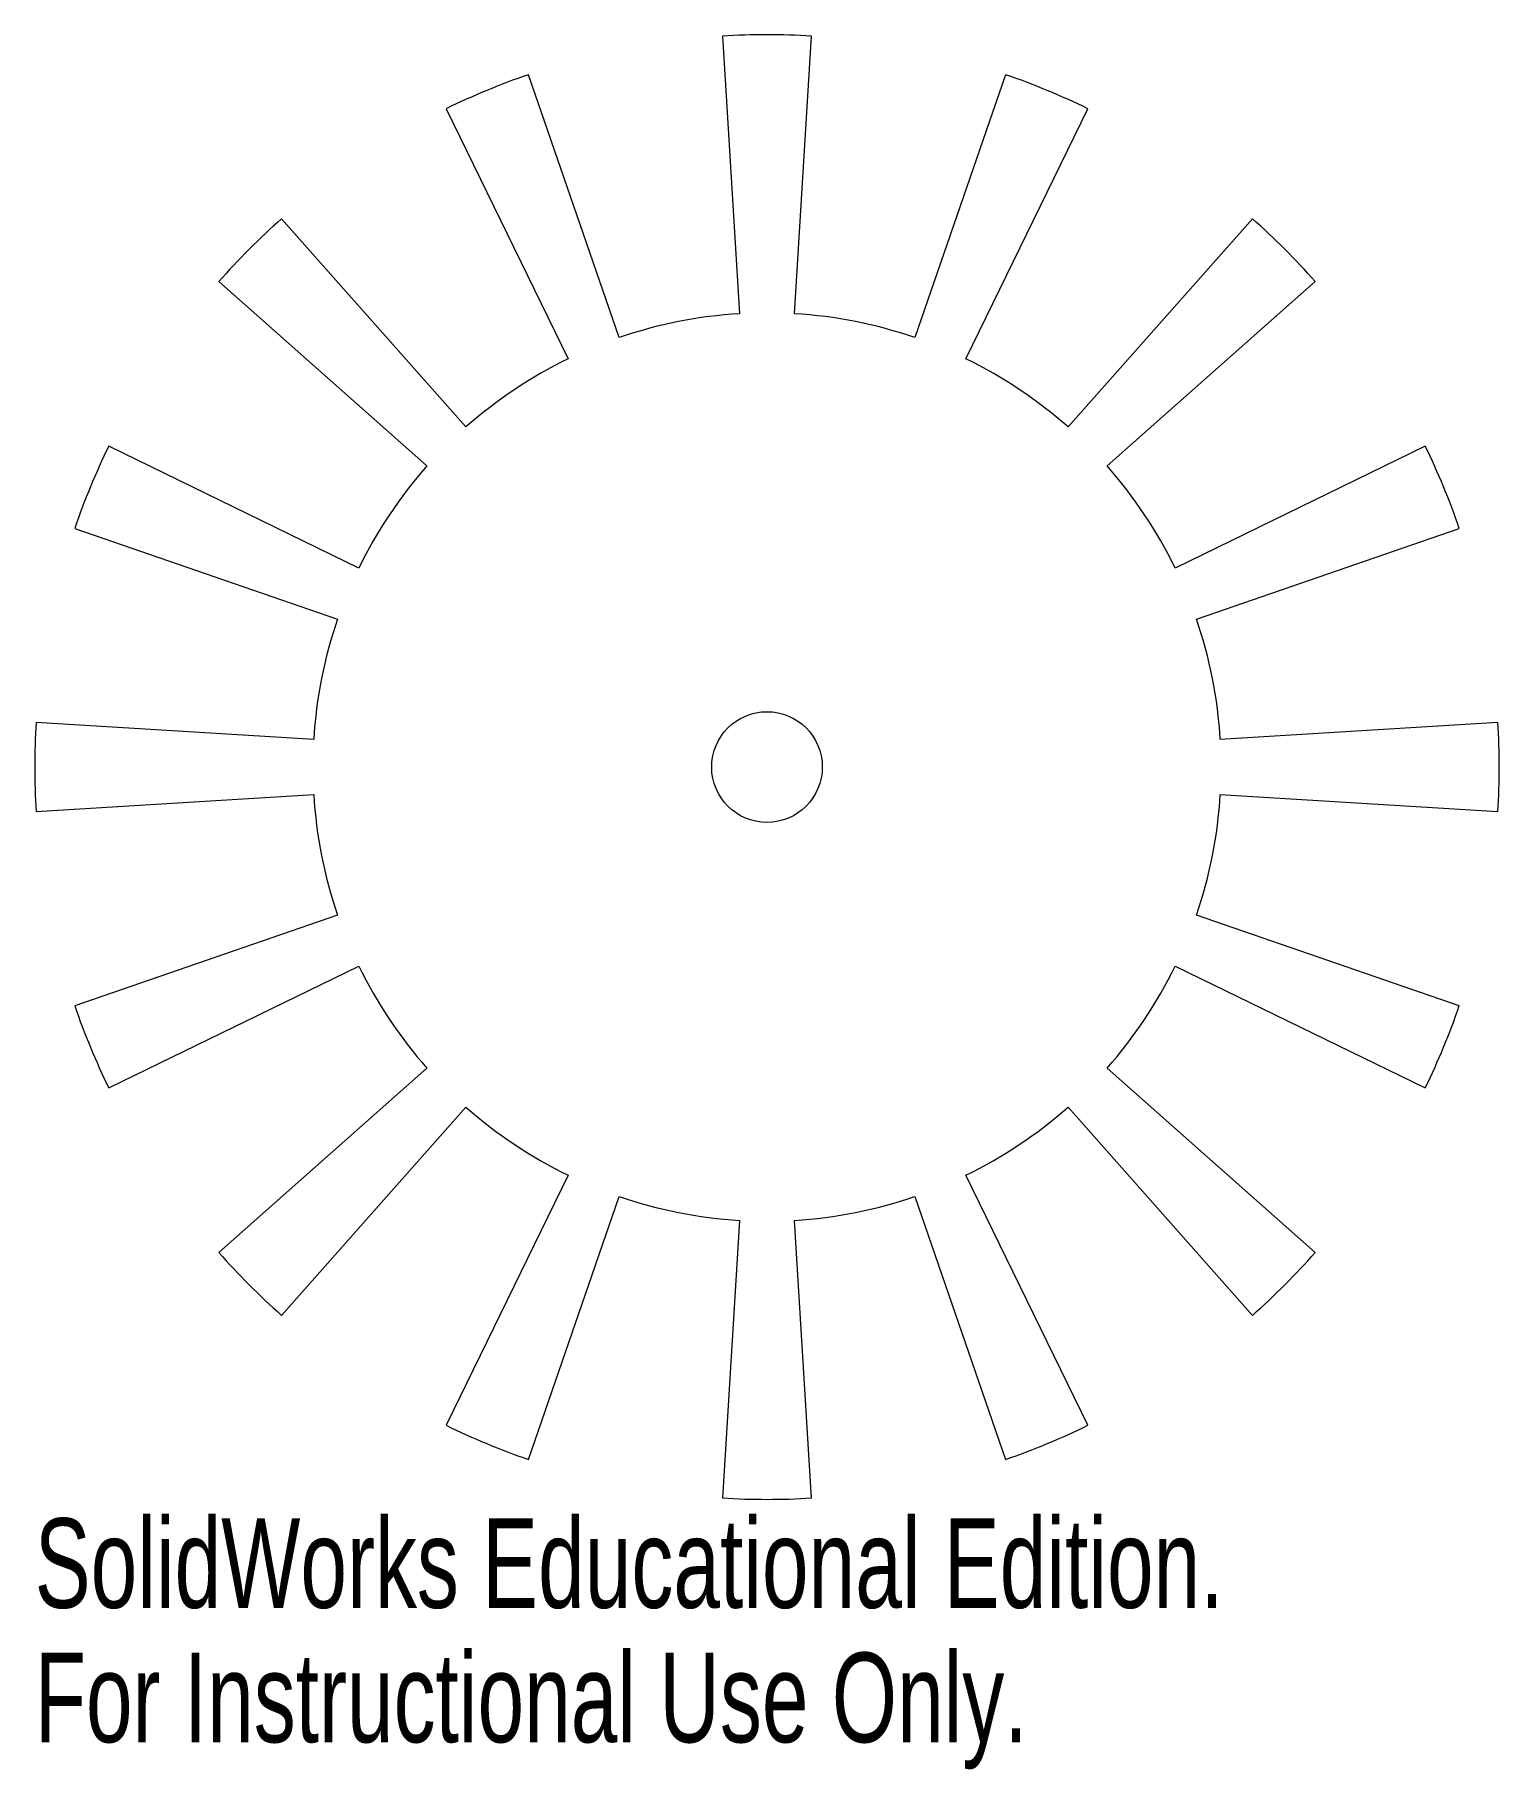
# Model space of a CAD drawing. Header units: inches. Extents: x -1.56 to 1.56, y -2.13 to 1.56.
import ezdxf

# ---------------------------------------------------------------- set-up
doc = ezdxf.new("R2010")
doc.units = ezdxf.units.IN
doc.header["$MEASUREMENT"] = 0
doc.styles.add('SLDTEXTSTYLE0', font='TXT', dxfattribs={"width": 0.7})

msp = doc.modelspace()

# ---------------------------------------------------------------- linework, layer by layer
at = {"color": 7, "linetype": 'Continuous', "lineweight": 15}
for p, q in [((-0.0945, 1.5524), (-0.0586, 0.9627)), ((0.0586, 0.9627), (0.0945, 1.5524)), ((-0.3143, 0.9119), (-0.5068, 1.4703)), ((0.5068, 1.4703), (0.3143, 0.9119)), ((-0.6814, 1.398), (-0.4226, 0.867)), ((0.4226, 0.867), (0.6814, 1.398)), ((-0.6393, 0.7222), (-1.0309, 1.1645)), ((1.0309, 1.1645), (0.6393, 0.7222)), ((-1.1645, 1.0309), (-0.7222, 0.6393)), ((0.7222, 0.6393), (1.1645, 1.0309)), ((-0.867, 0.4226), (-1.398, 0.6814)), ((1.398, 0.6814), (0.867, 0.4226)), ((-1.4703, 0.5068), (-0.9119, 0.3143)), ((0.9119, 0.3143), (1.4703, 0.5068)), ((-0.9627, 0.0586), (-1.5524, 0.0945)), ((1.5524, 0.0945), (0.9627, 0.0586)), ((-1.5524, -0.0945), (-0.9627, -0.0586)), ((0.9627, -0.0586), (1.5524, -0.0945)), ((-0.9119, -0.3143), (-1.4703, -0.5068)), ((1.4703, -0.5068), (0.9119, -0.3143)), ((-1.398, -0.6814), (-0.867, -0.4226)), ((0.867, -0.4226), (1.398, -0.6814)), ((-0.7222, -0.6393), (-1.1645, -1.0309)), ((1.1645, -1.0309), (0.7222, -0.6393)), ((-1.0309, -1.1645), (-0.6393, -0.7222)), ((0.6393, -0.7222), (1.0309, -1.1645)), ((-0.4226, -0.867), (-0.6814, -1.398)), ((0.6814, -1.398), (0.4226, -0.867)), ((-0.5068, -1.4703), (-0.3143, -0.9119)), ((0.3143, -0.9119), (0.5068, -1.4703)), ((-0.0586, -0.9627), (-0.0945, -1.5524)), ((0.0945, -1.5524), (0.0586, -0.9627))]:
    msp.add_line(p, q, dxfattribs=at)
msp.add_circle((0, 0), 0.1175, dxfattribs=at)
for radius, start, end in [(1.5552, 86.5164, 93.4836), (1.5552, 109.0164, 115.9836), (1.5552, 64.0164, 70.9836), (1.5552, 131.5164, 138.4836), (1.5552, 41.5164, 48.4836), (0.9645, 93.4836, 109.0164), (0.9645, 70.9836, 86.5164), (0.9645, 115.9836, 131.5164), (0.9645, 48.4836, 64.0164), (1.5552, 154.0164, 160.9836), (1.5552, 19.0164, 25.9836), (0.9645, 138.4836, 154.0164), (0.9645, 25.9836, 41.5164), (0.9645, 160.9836, 176.5164), (0.9645, 3.4836, 19.0164), (1.5552, 176.5164, 183.4836), (1.5552, 356.5164, 3.4836), (0.9645, 183.4836, 199.0164), (0.9645, 340.9836, 356.5164), (0.9645, 205.9836, 221.5164), (0.9645, 318.4836, 334.0164), (1.5552, 199.0164, 205.9836), (1.5552, 334.0164, 340.9836), (0.9645, 228.4836, 244.0164), (0.9645, 295.9836, 311.5164), (0.9645, 250.9836, 266.5164), (0.9645, 273.4836, 289.0164), (1.5552, 221.5164, 228.4836), (1.5552, 311.5164, 318.4836), (1.5552, 244.0164, 250.9836), (1.5552, 289.0164, 295.9836), (1.5552, 266.5164, 273.4836)]:
    msp.add_arc((0, 0), radius, start, end, dxfattribs=at)

# ---------------------------------------------------------------- texts
at = {"color": 7, "linetype": 'Continuous', "char_height": 0.1903, "attachment_point": 1, "style": 'SLDTEXTSTYLE0'}
for s, insert in [('SolidWorks Educational Edition.', (-1.5552, -1.5954)), ('For Instructional Use Only.', (-1.5552, -1.8808))]:
    msp.add_mtext(s, dxfattribs=dict(at, insert=insert))

doc.saveas('drawing.dxf')
